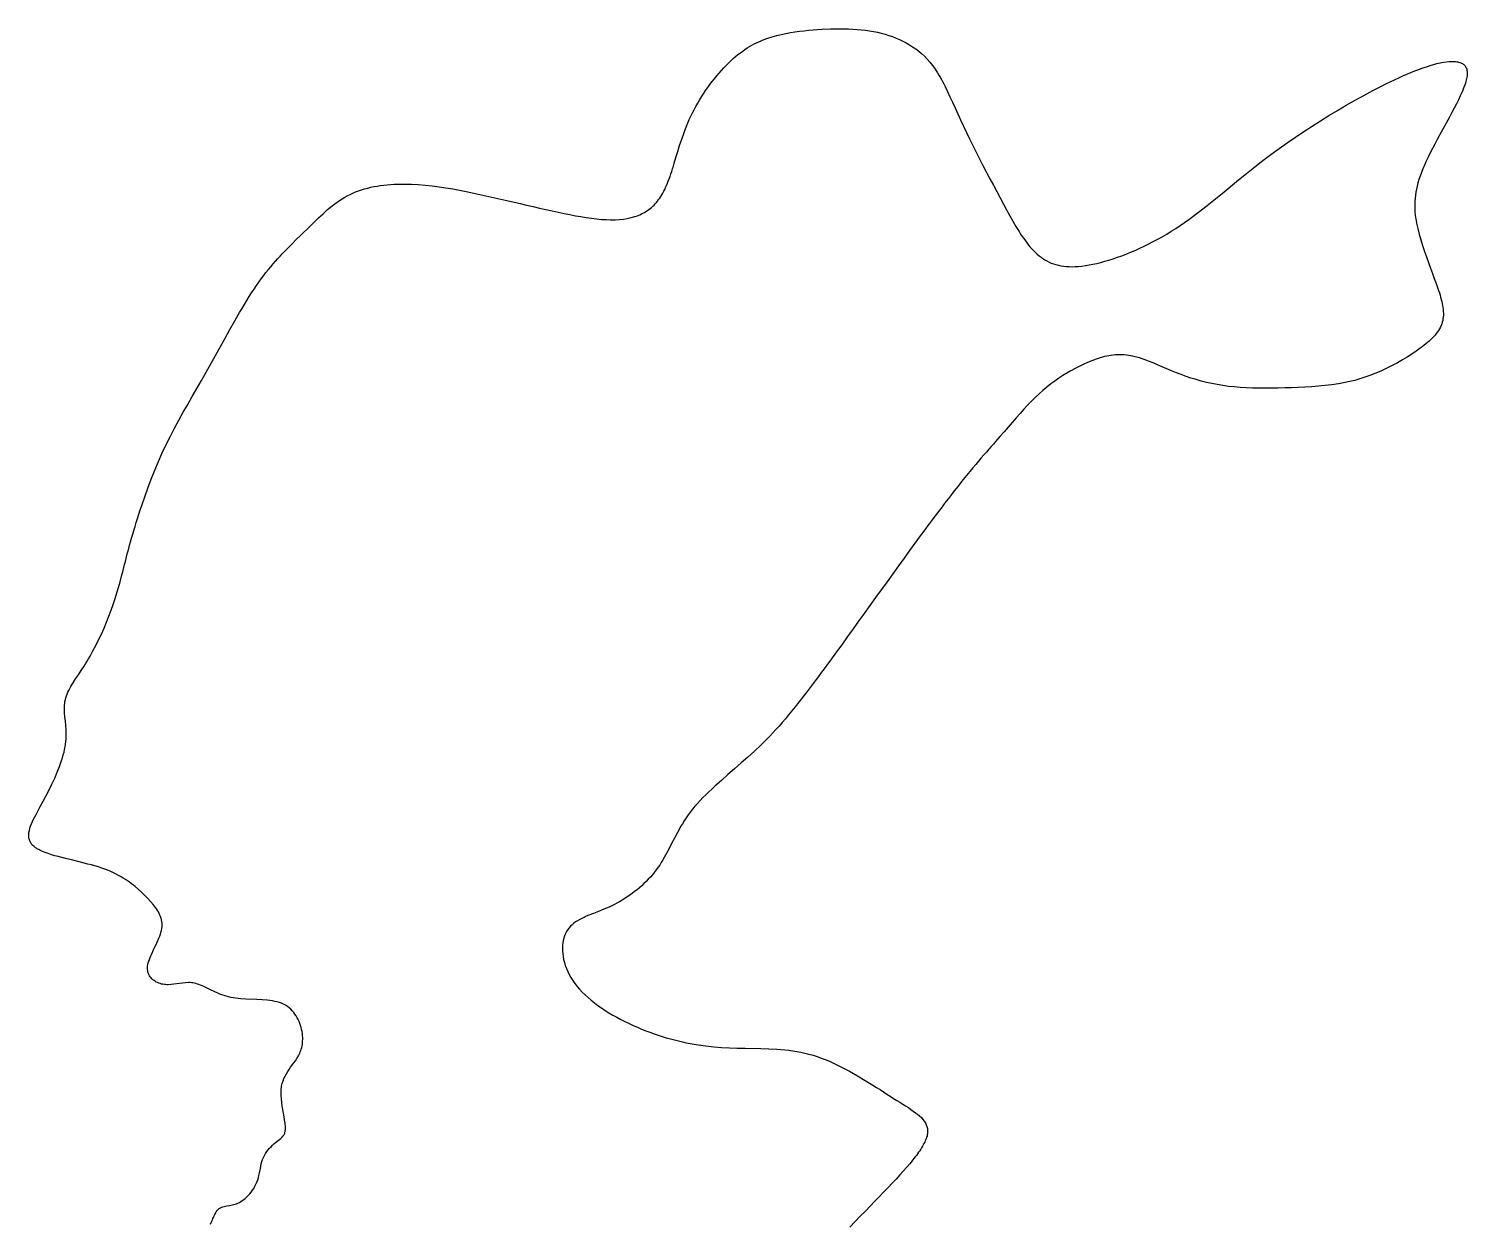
# Model space of a CAD drawing. Header units: millimetres. Extents: x -2727 to 5033, y -935 to 8668.
# Drawn here: x 945 to 3834, y 6267 to 8668 of the extents above; entities that cross this region are included whole.
import ezdxf

# ---------------------------------------------------------------- set-up
doc = ezdxf.new("R2010")
doc.units = ezdxf.units.MM
doc.layers.add('172', color=7, linetype='Continuous')

msp = doc.modelspace()

# ---------------------------------------------------------------- linework, layer by layer
at = {"layer": '172', "elevation": 172}
msp.add_lwpolyline([(1309.7, 6265.1), (1311.1, 6268.1), (1312.3, 6271), (1313.4, 6273.7), (1314.5, 6276.2), (1315.6, 6278.6), (1316.6, 6280.8), (1317.5, 6282.9), (1318.4, 6284.8), (1319.4, 6286.6), (1320.3, 6288.3), (1321.2, 6289.8), (1323.1, 6292.5), (1325.1, 6294.8), (1327.3, 6296.6), (1329.6, 6298), (1332, 6299.2), (1334.5, 6300), (1337.1, 6300.7), (1342.4, 6301.7), (1347.9, 6302.6), (1353.5, 6303.6), (1356.3, 6304.4), (1359.2, 6305.2), (1362, 6306.2), (1364.9, 6307.4), (1367.8, 6308.8), (1370.7, 6310.5), (1373.6, 6312.3), (1376.6, 6314.5), (1379.5, 6316.9), (1382.5, 6319.7), (1385.5, 6322.7), (1388.4, 6326), (1391.2, 6329.4), (1393.9, 6333.1), (1396.4, 6337), (1398.8, 6341.1), (1401, 6345.3), (1402.9, 6349.6), (1404.5, 6354.1), (1405.8, 6358.6), (1407, 6363.2), (1408, 6367.9), (1409.8, 6377.2), (1411.7, 6386.3), (1412.8, 6390.7), (1414.2, 6395.1), (1415.9, 6399.3), (1417.9, 6403.3), (1420.2, 6407.2), (1422.7, 6410.9), (1425.4, 6414.4), (1428.2, 6417.7), (1431.2, 6420.8), (1434.2, 6423.8), (1437.2, 6426.5), (1440.2, 6429.1), (1443.1, 6431.4), (1445.9, 6433.5), (1448.5, 6435.5), (1451, 6437.5), (1453.2, 6439.5), (1455.2, 6441.6), (1456.9, 6444), (1458.3, 6446.7), (1458.8, 6448.2), (1459.3, 6449.8), (1459.7, 6451.6), (1459.9, 6453.5), (1460.1, 6455.5), (1460.2, 6457.7), (1460.2, 6460.1), (1460, 6462.7), (1459.8, 6465.4), (1459.4, 6468.3), (1459, 6471.3), (1458.6, 6474.5), (1457.5, 6481.1), (1456.3, 6488.1), (1453.8, 6502.5), (1452.8, 6509.8), (1452, 6516.9), (1451.5, 6523.8), (1451.4, 6527.1), (1451.4, 6530.3), (1451.5, 6533.5), (1451.8, 6536.5), (1452.2, 6539.4), (1452.6, 6542.3), (1453.8, 6547.8), (1455.4, 6552.9), (1457.3, 6557.9), (1459.6, 6562.6), (1462, 6567.2), (1464.7, 6571.6), (1467.6, 6576), (1470.7, 6580.3), (1477.1, 6589.1), (1480.3, 6593.6), (1483.3, 6598.3), (1486.2, 6603.2), (1488.8, 6608.4), (1490, 6611.1), (1491.1, 6613.9), (1492, 6616.8), (1492.9, 6619.8), (1493.6, 6622.9), (1494.2, 6626.1), (1494.6, 6629.5), (1494.8, 6632.9), (1495, 6636.6), (1494.9, 6640.3), (1494.6, 6644.1), (1494.2, 6648.1), (1493.6, 6652), (1492.8, 6656.1), (1491.8, 6660.1), (1490.6, 6664.2), (1489.3, 6668.2), (1487.7, 6672.2), (1485.9, 6676.1), (1484, 6679.9), (1481.8, 6683.6), (1479.4, 6687.2), (1476.8, 6690.7), (1474, 6693.9), (1471, 6697), (1467.7, 6699.9), (1464.2, 6702.5), (1460.5, 6704.9), (1456.6, 6707), (1452.5, 6708.9), (1448.1, 6710.5), (1443.6, 6711.8), (1438.8, 6712.9), (1434, 6713.8), (1428.9, 6714.6), (1423.8, 6715.2), (1413.3, 6716), (1402.5, 6716.5), (1380.9, 6717.3), (1370.3, 6718), (1365.2, 6718.5), (1360.1, 6719.1), (1355.2, 6719.8), (1350.4, 6720.7), (1345.8, 6721.8), (1341.3, 6723), (1336.9, 6724.4), (1332.7, 6725.8), (1328.6, 6727.4), (1324.6, 6729), (1316.9, 6732.4), (1309.7, 6735.9), (1302.7, 6739.3), (1296, 6742.5), (1289.6, 6745.4), (1286.4, 6746.6), (1283.3, 6747.7), (1280.3, 6748.6), (1277.2, 6749.3), (1274.2, 6749.9), (1271.2, 6750.3), (1268.2, 6750.5), (1265.2, 6750.5), (1259.3, 6750.3), (1253.4, 6749.7), (1247.6, 6748.9), (1236.2, 6747.2), (1230.6, 6746.5), (1225, 6746.2), (1222.2, 6746.2), (1219.4, 6746.4), (1216.6, 6746.7), (1213.9, 6747.1), (1211.1, 6747.7), (1208.4, 6748.5), (1205.8, 6749.4), (1203.3, 6750.5), (1200.8, 6751.7), (1198.4, 6753.1), (1196.2, 6754.6), (1194.1, 6756.2), (1192.1, 6758), (1190.3, 6760), (1188.6, 6762.1), (1187.2, 6764.3), (1185.9, 6766.6), (1184.9, 6769.1), (1184.1, 6771.8), (1183.5, 6774.5), (1183.2, 6777.4), (1183.1, 6780.4), (1183.4, 6783.5), (1183.9, 6786.8), (1184.7, 6790.2), (1185.7, 6793.7), (1187, 6797.2), (1188.4, 6800.9), (1190, 6804.6), (1191.6, 6808.4), (1195.3, 6816.2), (1202.8, 6832), (1206.2, 6839.9), (1207.7, 6843.8), (1209, 6847.7), (1210.2, 6851.5), (1211.1, 6855.3), (1211.8, 6859), (1212.3, 6862.7), (1212.4, 6866.2), (1212.3, 6869.7), (1211.9, 6873.2), (1211.3, 6876.5), (1210.5, 6879.8), (1209.4, 6883.1), (1208.2, 6886.3), (1206.7, 6889.5), (1205, 6892.6), (1203.2, 6895.7), (1201.2, 6898.7), (1199.1, 6901.7), (1196.8, 6904.7), (1194.3, 6907.7), (1189.2, 6913.7), (1183.6, 6919.6), (1177.7, 6925.5), (1171.6, 6931.5), (1165.2, 6937.5), (1158.4, 6943.4), (1154.8, 6946.4), (1151.1, 6949.3), (1147.2, 6952.2), (1143.1, 6955.1), (1138.9, 6957.9), (1134.5, 6960.7), (1129.9, 6963.4), (1125.1, 6966.1), (1120, 6968.7), (1114.8, 6971.3), (1109.3, 6973.8), (1103.5, 6976.2), (1097.4, 6978.5), (1091.1, 6980.7), (1084.5, 6982.9), (1077.6, 6985), (1070.5, 6986.9), (1063.2, 6988.9), (1048.3, 6992.6), (1033.2, 6996.3), (1018.2, 6999.9), (1010.9, 7001.8), (1003.7, 7003.7), (996.8, 7005.6), (990.2, 7007.6), (983.8, 7009.7), (977.8, 7011.9), (972.2, 7014.2), (967, 7016.5), (964.6, 7017.8), (962.3, 7019), (960.2, 7020.4), (958.2, 7021.7), (956.3, 7023.1), (954.6, 7024.5), (953, 7025.9), (951.6, 7027.4), (950.3, 7029), (949.1, 7030.5), (948.1, 7032.1), (947.3, 7033.8), (946.5, 7035.5), (945.9, 7037.2), (945, 7040.7), (944.6, 7044.4), (944.6, 7048.3), (945, 7052.2), (945.8, 7056.3), (946.9, 7060.6), (948.4, 7064.9), (950.1, 7069.4), (952.1, 7074), (954.3, 7078.8), (956.7, 7083.6), (959.3, 7088.6), (962, 7093.7), (964.8, 7098.9), (967.7, 7104.2), (973.6, 7115), (979.6, 7126.3), (985.5, 7137.8), (991.2, 7149.6), (996.7, 7161.4), (1001.8, 7173.3), (1006.4, 7185), (1008.6, 7190.9), (1010.5, 7196.7), (1012.4, 7202.4), (1014, 7208.1), (1015.5, 7213.6), (1016.7, 7219.1), (1017.8, 7224.5), (1018.6, 7229.7), (1019.2, 7234.9), (1019.6, 7239.9), (1019.8, 7244.8), (1019.9, 7249.6), (1019.8, 7254.3), (1019.6, 7258.8), (1018.9, 7267.7), (1018.1, 7276.3), (1017.2, 7284.6), (1016.5, 7292.6), (1016.2, 7300.4), (1016.2, 7304.2), (1016.4, 7308), (1016.8, 7311.8), (1017.3, 7315.6), (1018.1, 7319.3), (1019.1, 7323), (1020.3, 7326.7), (1021.7, 7330.4), (1023.3, 7334.1), (1025.1, 7337.8), (1027, 7341.6), (1029.1, 7345.4), (1031.3, 7349.2), (1033.7, 7353.1), (1038.7, 7361), (1044.2, 7369.2), (1049.9, 7377.8), (1055.8, 7386.8), (1058.7, 7391.5), (1061.7, 7396.3), (1064.7, 7401.3), (1067.7, 7406.4), (1073.6, 7417), (1079.3, 7428), (1085, 7439.4), (1090.5, 7451.1), (1095.8, 7463), (1100.9, 7475), (1105.7, 7487), (1110.2, 7498.9), (1114.4, 7510.7), (1118.3, 7522.3), (1121.8, 7533.7), (1125.1, 7544.9), (1128.1, 7556.1), (1131.1, 7567.4), (1134.1, 7578.9), (1137.1, 7590.8), (1138.6, 7596.9), (1140.2, 7603.1), (1141.8, 7609.5), (1143.6, 7616), (1145.3, 7622.7), (1147.2, 7629.6), (1149.2, 7636.7), (1151.2, 7644), (1153.4, 7651.5), (1155.7, 7659.2), (1158.1, 7667.2), (1160.5, 7675.3), (1163.1, 7683.6), (1165.8, 7692), (1168.6, 7700.5), (1171.5, 7709.2), (1177.6, 7726.7), (1184, 7744.5), (1190.8, 7762.4), (1197.8, 7780.3), (1205.2, 7797.9), (1212.9, 7815.3), (1220.8, 7832.3), (1229, 7848.8), (1237.4, 7865.1), (1246.1, 7881.1), (1254.9, 7896.9), (1263.9, 7912.7), (1273, 7928.6), (1282.2, 7944.6), (1291.6, 7960.7), (1301, 7977.2), (1310.5, 7994), (1320, 8011.2), (1339.2, 8046), (1348.8, 8063.4), (1358.5, 8080.5), (1368.2, 8097.3), (1373, 8105.5), (1377.8, 8113.6), (1382.6, 8121.5), (1387.5, 8129.3), (1392.3, 8136.8), (1397.1, 8144.2), (1401.9, 8151.3), (1406.7, 8158.2), (1411.5, 8164.8), (1416.3, 8171.2), (1421.1, 8177.4), (1425.9, 8183.4), (1430.7, 8189.2), (1435.4, 8194.8), (1440.1, 8200.2), (1444.9, 8205.5), (1449.6, 8210.7), (1454.3, 8215.7), (1463.6, 8225.4), (1472.9, 8234.7), (1482, 8243.7), (1491.1, 8252.6), (1509, 8270.2), (1517.9, 8278.9), (1526.8, 8287.5), (1535.8, 8295.9), (1544.9, 8304), (1554.3, 8311.7), (1559.1, 8315.4), (1564, 8319), (1569, 8322.4), (1574, 8325.7), (1579.2, 8328.9), (1584.5, 8331.8), (1590, 8334.6), (1595.5, 8337.2), (1601.2, 8339.7), (1607.1, 8341.9), (1613, 8343.9), (1619.1, 8345.8), (1625.4, 8347.4), (1631.7, 8348.9), (1638.1, 8350.3), (1644.6, 8351.4), (1651.2, 8352.4), (1657.9, 8353.3), (1664.6, 8354), (1671.5, 8354.5), (1678.3, 8354.9), (1685.2, 8355.2), (1699.1, 8355.4), (1713.1, 8355.2), (1727.1, 8354.4), (1741, 8353.3), (1754.9, 8351.9), (1768.7, 8350.1), (1782.5, 8348.1), (1796.2, 8345.8), (1809.8, 8343.3), (1823.4, 8340.6), (1850.6, 8334.7), (1904.7, 8322.3), (1931.5, 8316.1), (1944.7, 8313), (1957.8, 8310), (1970.7, 8307.1), (1983.4, 8304.2), (1995.8, 8301.5), (2008, 8298.8), (2019.9, 8296.3), (2031.5, 8294), (2042.8, 8291.8), (2053.9, 8289.9), (2064.6, 8288.1), (2075, 8286.7), (2085.1, 8285.4), (2094.9, 8284.5), (2104.4, 8283.9), (2113.5, 8283.7), (2122.4, 8283.8), (2130.9, 8284.3), (2139.1, 8285.1), (2147, 8286.4), (2154.6, 8288), (2161.8, 8290), (2165.3, 8291.2), (2168.7, 8292.4), (2172, 8293.8), (2175.2, 8295.3), (2178.4, 8296.8), (2181.5, 8298.5), (2184.5, 8300.3), (2187.4, 8302.2), (2190.2, 8304.1), (2192.9, 8306.2), (2195.6, 8308.4), (2198.1, 8310.7), (2200.6, 8313.2), (2203, 8315.7), (2205.4, 8318.4), (2207.7, 8321.2), (2209.9, 8324.1), (2212, 8327.2), (2214.1, 8330.4), (2216.2, 8333.7), (2218.2, 8337.2), (2220.2, 8340.9), (2222.1, 8344.6), (2223.9, 8348.6), (2225.8, 8352.7), (2227.6, 8357), (2229.3, 8361.4), (2231.1, 8366), (2232.8, 8370.8), (2234.5, 8375.7), (2236.1, 8380.8), (2237.8, 8386.1), (2239.5, 8391.6), (2241.2, 8397.2), (2244.6, 8408.7), (2248.3, 8420.7), (2252.1, 8433.1), (2256.3, 8445.9), (2260.9, 8458.8), (2265.9, 8471.9), (2268.7, 8478.5), (2271.5, 8485.1), (2274.5, 8491.7), (2277.7, 8498.3), (2281.1, 8504.8), (2284.6, 8511.4), (2288.3, 8517.9), (2292.1, 8524.3), (2296, 8530.7), (2300.1, 8537), (2304.3, 8543.2), (2308.5, 8549.4), (2312.9, 8555.4), (2317.4, 8561.3), (2321.9, 8567.1), (2326.5, 8572.7), (2331.2, 8578.2), (2335.9, 8583.6), (2340.6, 8588.7), (2345.4, 8593.7), (2350.2, 8598.5), (2354.9, 8603.1), (2359.7, 8607.5), (2364.5, 8611.7), (2369.2, 8615.6), (2374, 8619.3), (2378.7, 8622.8), (2383.3, 8626), (2388, 8629.1), (2392.6, 8631.9), (2397.2, 8634.6), (2401.8, 8637), (2406.4, 8639.4), (2411, 8641.5), (2415.6, 8643.5), (2420.1, 8645.4), (2429.2, 8648.7), (2438.2, 8651.5), (2447.3, 8654), (2456.3, 8656.1), (2465.4, 8658), (2474.5, 8659.7), (2483.6, 8661.2), (2492.8, 8662.5), (2501.9, 8663.6), (2511, 8664.6), (2520.1, 8665.4), (2529.2, 8666.1), (2538.2, 8666.6), (2556.1, 8667.3), (2565, 8667.5), (2573.9, 8667.6), (2582.6, 8667.5), (2591.3, 8667.3), (2599.9, 8666.9), (2608.4, 8666.3), (2616.8, 8665.6), (2625.1, 8664.7), (2633.3, 8663.5), (2641.4, 8662.1), (2649.3, 8660.5), (2657.1, 8658.7), (2664.7, 8656.6), (2672.2, 8654.3), (2679.6, 8651.7), (2686.8, 8648.9), (2693.8, 8645.9), (2700.6, 8642.6), (2707.3, 8639.1), (2713.8, 8635.3), (2720.1, 8631.3), (2726.3, 8627.1), (2732.3, 8622.5), (2738.1, 8617.6), (2743.7, 8612.3), (2749.3, 8606.6), (2754.7, 8600.4), (2757.4, 8597.2), (2760, 8593.8), (2762.6, 8590.2), (2765.2, 8586.6), (2767.7, 8582.7), (2770.3, 8578.8), (2772.8, 8574.6), (2775.3, 8570.4), (2777.8, 8565.9), (2780.2, 8561.4), (2782.7, 8556.6), (2785.2, 8551.8), (2790.1, 8541.6), (2795.1, 8531), (2800.2, 8519.9), (2805.4, 8508.4), (2810.7, 8496.6), (2816.2, 8484.3), (2822, 8471.8), (2828, 8459), (2834.3, 8446), (2840.9, 8432.8), (2847.6, 8419.5), (2861.4, 8392.7), (2875.4, 8366.2), (2882.3, 8353.1), (2889.2, 8340.2), (2895.9, 8327.6), (2902.5, 8315.3), (2908.9, 8303.4), (2915.2, 8291.8), (2921.4, 8280.7), (2927.7, 8270.1), (2933.9, 8259.9), (2937.1, 8255), (2940.2, 8250.3), (2943.4, 8245.7), (2946.6, 8241.2), (2949.9, 8236.9), (2953.2, 8232.7), (2956.5, 8228.8), (2959.9, 8224.9), (2963.4, 8221.3), (2966.9, 8217.8), (2970.5, 8214.5), (2974.2, 8211.4), (2978, 8208.4), (2981.8, 8205.7), (2985.8, 8203.2), (2990, 8200.8), (2994.2, 8198.7), (2998.7, 8196.7), (3003.2, 8195), (3008, 8193.5), (3012.9, 8192.3), (3018.1, 8191.2), (3023.4, 8190.4), (3028.9, 8189.8), (3034.7, 8189.5), (3040.7, 8189.4), (3046.9, 8189.6), (3053.4, 8190), (3060.2, 8190.7), (3067.3, 8191.6), (3074.6, 8192.8), (3082.1, 8194.3), (3089.9, 8196), (3097.9, 8198), (3106, 8200.2), (3114.4, 8202.6), (3122.9, 8205.3), (3131.5, 8208.2), (3140.3, 8211.4), (3149.1, 8214.8), (3158.1, 8218.4), (3167.1, 8222.2), (3176.2, 8226.3), (3185.3, 8230.5), (3194.4, 8235), (3203.5, 8239.7), (3212.6, 8244.6), (3221.7, 8249.7), (3230.7, 8255), (3239.6, 8260.5), (3248.5, 8266.1), (3257.3, 8272), (3266, 8277.9), (3274.7, 8284.1), (3291.8, 8296.7), (3308.7, 8309.7), (3325.4, 8323.1), (3342, 8336.6), (3374.8, 8363.6), (3391.1, 8376.9), (3407.4, 8390), (3423.6, 8402.6), (3439.9, 8414.9), (3456.2, 8426.9), (3472.6, 8438.6), (3489.1, 8449.9), (3505.7, 8461), (3522.5, 8471.9), (3539.4, 8482.6), (3556.5, 8493.1), (3573.8, 8503.5), (3591.3, 8513.8), (3609, 8523.9), (3626.7, 8533.7), (3644.5, 8543.2), (3662.1, 8552.3), (3670.8, 8556.7), (3679.4, 8560.9), (3688, 8565), (3696.5, 8568.9), (3704.9, 8572.7), (3713.1, 8576.3), (3721.2, 8579.7), (3729.2, 8582.9), (3737.1, 8585.9), (3744.7, 8588.7), (3752.2, 8591.3), (3759.5, 8593.6), (3766.6, 8595.7), (3773.4, 8597.5), (3780, 8599), (3786.3, 8600.2), (3792.3, 8601.1), (3798.1, 8601.7), (3803.4, 8602), (3808.4, 8601.9), (3810.8, 8601.7), (3813.1, 8601.4), (3815.2, 8601), (3817.3, 8600.5), (3819.2, 8600), (3821.1, 8599.3), (3822.8, 8598.5), (3824.5, 8597.6), (3826, 8596.6), (3827.4, 8595.5), (3828.6, 8594.3), (3829.8, 8592.9), (3830.8, 8591.5), (3831.7, 8589.9), (3832.5, 8588.2), (3833.1, 8586.4), (3833.6, 8584.5), (3833.9, 8582.5), (3834.1, 8580.3), (3834.2, 8578), (3834.1, 8575.5), (3833.9, 8573), (3833.5, 8570.3), (3833, 8567.4), (3832.3, 8564.5), (3831.4, 8561.4), (3830.5, 8558.2), (3829.4, 8554.9), (3828.1, 8551.4), (3826.8, 8547.9), (3825.3, 8544.3), (3823.7, 8540.5), (3820.3, 8532.8), (3816.5, 8524.7), (3812.4, 8516.4), (3808, 8507.8), (3803.4, 8499.1), (3798.6, 8490.2), (3788.7, 8472), (3778.7, 8453.8), (3773.7, 8444.7), (3768.9, 8435.7), (3764.2, 8426.9), (3759.8, 8418.2), (3755.6, 8409.8), (3751.7, 8401.5), (3748.1, 8393.6), (3744.9, 8386), (3742, 8378.6), (3739.4, 8371.5), (3737.1, 8364.6), (3735.1, 8357.9), (3733.5, 8351.4), (3732, 8345.1), (3730.9, 8338.9), (3730, 8332.9), (3729.3, 8327), (3728.9, 8321.3), (3728.7, 8315.6), (3728.7, 8310), (3728.8, 8304.4), (3729.2, 8298.9), (3729.8, 8293.5), (3730.5, 8288), (3731.4, 8282.5), (3732.4, 8277), (3733.5, 8271.5), (3734.8, 8265.9), (3737.7, 8254.5), (3740.9, 8243.1), (3744.4, 8231.7), (3748.2, 8220.2), (3752.2, 8208.9), (3756.2, 8197.7), (3760.2, 8186.6), (3764.2, 8175.9), (3768.1, 8165.5), (3771.7, 8155.5), (3775.1, 8145.8), (3776.7, 8141.2), (3778.2, 8136.6), (3779.6, 8132.1), (3780.8, 8127.8), (3782, 8123.5), (3783.1, 8119.3), (3784, 8115.1), (3784.7, 8111.1), (3785.3, 8107.1), (3785.8, 8103.2), (3786.1, 8099.4), (3786.2, 8095.6), (3786.2, 8092), (3786, 8088.3), (3785.5, 8084.8), (3784.9, 8081.3), (3784, 8077.8), (3783, 8074.5), (3781.7, 8071.1), (3780.2, 8067.8), (3778.4, 8064.6), (3776.5, 8061.4), (3774.4, 8058.2), (3772.1, 8055.1), (3769.6, 8052), (3766.9, 8049), (3764, 8045.9), (3761, 8042.9), (3757.8, 8040), (3754.5, 8037), (3750.9, 8034), (3747.3, 8031.1), (3743.5, 8028.2), (3739.6, 8025.3), (3731.3, 8019.5), (3722.6, 8013.7), (3713.5, 8007.8), (3703.9, 8002), (3694, 7996.3), (3683.7, 7990.7), (3673, 7985.3), (3661.9, 7980.1), (3650.5, 7975.2), (3638.8, 7970.6), (3626.7, 7966.4), (3620.6, 7964.5), (3614.3, 7962.6), (3608.1, 7960.9), (3601.7, 7959.4), (3588.8, 7956.6), (3575.6, 7954.2), (3562.3, 7952.2), (3548.9, 7950.6), (3535.3, 7949.2), (3521.7, 7948.2), (3508.1, 7947.3), (3494.5, 7946.7), (3481, 7946.2), (3467.5, 7945.7), (3454.3, 7945.4), (3441.1, 7945.2), (3428.2, 7945.2), (3415.4, 7945.2), (3402.8, 7945.5), (3390.4, 7946), (3378.2, 7946.7), (3366.3, 7947.7), (3354.6, 7948.9), (3343.1, 7950.4), (3331.9, 7952.3), (3321, 7954.4), (3310.2, 7956.8), (3299.7, 7959.5), (3289.4, 7962.4), (3279.3, 7965.6), (3269.3, 7968.9), (3259.5, 7972.4), (3249.9, 7976.1), (3240.3, 7980), (3230.9, 7984), (3212.3, 7992), (3203.1, 7995.9), (3194.1, 7999.5), (3185, 8002.9), (3176.1, 8005.9), (3167.2, 8008.4), (3162.7, 8009.5), (3158.3, 8010.4), (3153.9, 8011.2), (3149.5, 8011.8), (3145.1, 8012.2), (3140.7, 8012.5), (3136.3, 8012.5), (3131.9, 8012.4), (3127.5, 8012.2), (3123.2, 8011.8), (3118.8, 8011.2), (3114.4, 8010.5), (3110.1, 8009.6), (3105.8, 8008.6), (3097.1, 8006.3), (3088.6, 8003.5), (3080, 8000.3), (3071.5, 7996.8), (3063, 7993), (3054.6, 7989), (3046.3, 7984.7), (3038, 7980.2), (3029.8, 7975.4), (3021.6, 7970.4), (3013.5, 7965.1), (3005.5, 7959.5), (2997.5, 7953.6), (2989.6, 7947.4), (2981.8, 7940.8), (2974, 7933.9), (2966.4, 7926.6), (2958.7, 7919), (2951.1, 7911), (2943.5, 7902.7), (2935.8, 7894.2), (2928, 7885.4), (2920.1, 7876.3), (2912.1, 7867), (2903.9, 7857.6), (2895.5, 7847.9), (2886.8, 7838.1), (2882.3, 7833), (2877.8, 7827.8), (2873.1, 7822.5), (2868.2, 7816.9), (2863.2, 7811.1), (2858, 7805.1), (2852.6, 7798.8), (2847, 7792.1), (2841.1, 7785.1), (2835, 7777.7), (2828.6, 7769.9), (2825.3, 7765.9), (2821.9, 7761.7), (2818.5, 7757.4), (2814.9, 7753), (2811.3, 7748.4), (2807.6, 7743.7), (2803.8, 7738.9), (2800, 7733.9), (2796, 7728.8), (2791.9, 7723.6), (2787.8, 7718.2), (2783.5, 7712.6), (2779.2, 7706.9), (2774.7, 7701), (2770.1, 7695), (2765.5, 7688.7), (2760.7, 7682.4), (2755.8, 7675.8), (2750.9, 7669.1), (2745.8, 7662.3), (2740.7, 7655.3), (2735.5, 7648.2), (2724.8, 7633.7), (2714, 7618.7), (2702.9, 7603.4), (2691.6, 7587.9), (2680.2, 7572.1), (2668.8, 7556.2), (2645.8, 7524.2), (2634.3, 7508.3), (2622.9, 7492.4), (2611.6, 7476.7), (2600.5, 7461.3), (2589.6, 7446.2), (2579, 7431.5), (2573.8, 7424.3), (2568.6, 7417.2), (2563.6, 7410.3), (2558.6, 7403.4), (2553.7, 7396.8), (2548.9, 7390.2), (2544.3, 7383.8), (2539.7, 7377.6), (2535.2, 7371.6), (2530.8, 7365.7), (2526.5, 7359.9), (2522.3, 7354.3), (2518.2, 7348.8), (2514.2, 7343.5), (2510.2, 7338.2), (2506.3, 7333.2), (2502.5, 7328.2), (2498.8, 7323.4), (2491.5, 7314), (2484.4, 7305.1), (2477.6, 7296.6), (2470.9, 7288.5), (2464.4, 7280.8), (2458, 7273.3), (2451.8, 7266.1), (2445.6, 7259.2), (2439.5, 7252.5), (2433.4, 7246), (2427.3, 7239.7), (2415, 7227.5), (2402.4, 7215.5), (2389.3, 7203.6), (2376, 7191.9), (2362.6, 7180.2), (2349.2, 7168.6), (2336, 7157), (2323.1, 7145.4), (2316.8, 7139.6), (2310.7, 7133.9), (2304.7, 7128.1), (2298.9, 7122.3), (2293.4, 7116.5), (2288, 7110.7), (2282.9, 7104.9), (2278, 7099.1), (2273.5, 7093.3), (2269.2, 7087.4), (2265.1, 7081.6), (2261.3, 7075.8), (2257.6, 7069.9), (2254.1, 7064.1), (2250.8, 7058.3), (2247.7, 7052.5), (2241.6, 7041.1), (2235.9, 7029.8), (2230.2, 7018.6), (2224.4, 7007.7), (2218.4, 6997.1), (2215.3, 6991.9), (2212, 6986.8), (2208.6, 6981.8), (2205, 6976.9), (2201.2, 6972), (2197.3, 6967.3), (2193.3, 6962.7), (2189.1, 6958.1), (2184.8, 6953.7), (2180.4, 6949.4), (2175.9, 6945.2), (2171.3, 6941.1), (2166.5, 6937.2), (2161.7, 6933.4), (2156.8, 6929.6), (2151.9, 6926.1), (2146.8, 6922.6), (2141.7, 6919.3), (2136.6, 6916.1), (2131.4, 6913.1), (2126.2, 6910.2), (2120.9, 6907.4), (2115.7, 6904.8), (2110.4, 6902.4), (2099.8, 6897.9), (2089.4, 6893.7), (2079.2, 6889.7), (2069.4, 6885.8), (2064.6, 6883.8), (2060, 6881.7), (2055.5, 6879.6), (2051.3, 6877.3), (2047.2, 6874.9), (2043.2, 6872.4), (2039.5, 6869.7), (2036.1, 6866.9), (2032.8, 6863.8), (2029.9, 6860.5), (2027.2, 6857), (2024.7, 6853.1), (2022.6, 6849), (2020.8, 6844.7), (2019.3, 6840.1), (2018.1, 6835.3), (2017.3, 6830.3), (2016.7, 6825.1), (2016.5, 6819.7), (2016.6, 6814.2), (2017.1, 6808.5), (2017.9, 6802.8), (2019.1, 6796.9), (2020.6, 6791), (2022.4, 6785), (2024.7, 6778.9), (2027.3, 6772.9), (2030.3, 6766.8), (2033.7, 6760.8), (2037.4, 6754.8), (2041.6, 6748.9), (2046.1, 6743), (2051.1, 6737.2), (2056.4, 6731.5), (2062.1, 6725.9), (2068.1, 6720.4), (2074.5, 6715), (2081.1, 6709.8), (2088, 6704.6), (2095.2, 6699.6), (2102.6, 6694.7), (2110.1, 6690), (2117.9, 6685.3), (2125.8, 6680.9), (2133.9, 6676.5), (2142.1, 6672.3), (2150.4, 6668.3), (2158.7, 6664.4), (2167.1, 6660.7), (2175.5, 6657.2), (2183.9, 6653.8), (2192.3, 6650.6), (2200.6, 6647.6), (2208.9, 6644.8), (2217.1, 6642.1), (2225.3, 6639.7), (2233.4, 6637.4), (2241.5, 6635.2), (2249.6, 6633.2), (2257.6, 6631.4), (2265.5, 6629.7), (2273.5, 6628.2), (2281.4, 6626.8), (2289.3, 6625.5), (2305, 6623.3), (2320.7, 6621.6), (2336.4, 6620.3), (2352.1, 6619.4), (2367.8, 6618.8), (2383.5, 6618.5), (2415.2, 6618), (2431.2, 6617.5), (2447.2, 6616.7), (2455.2, 6616.1), (2463.3, 6615.4), (2471.3, 6614.5), (2479.4, 6613.4), (2487.5, 6612.1), (2495.6, 6610.6), (2503.7, 6608.8), (2511.9, 6606.8), (2520.1, 6604.5), (2528.3, 6601.9), (2536.5, 6599), (2544.7, 6595.9), (2552.9, 6592.5), (2561.1, 6588.8), (2569.3, 6584.9), (2577.4, 6580.9), (2585.5, 6576.7), (2593.5, 6572.3), (2609.4, 6563.3), (2624.9, 6554), (2640, 6544.7), (2647.3, 6540), (2654.6, 6535.4), (2661.6, 6530.9), (2668.5, 6526.4), (2675.3, 6522.1), (2681.8, 6517.9), (2688.2, 6513.9), (2694.4, 6510.1), (2700.3, 6506.4), (2706, 6502.8), (2711.5, 6499.3), (2716.6, 6495.8), (2721.5, 6492.4), (2726, 6489.1), (2730.2, 6485.8), (2734.1, 6482.5), (2737.6, 6479.1), (2740.7, 6475.7), (2743.4, 6472.2), (2745.7, 6468.7), (2747.5, 6465), (2748.9, 6461.3), (2749.8, 6457.3), (2750.1, 6455.3), (2750.2, 6453.3), (2750.2, 6451.2), (2750.1, 6449), (2749.9, 6446.8), (2749.5, 6444.5), (2749, 6442.2), (2748.3, 6439.8), (2747.5, 6437.4), (2746.6, 6434.9), (2745.5, 6432.3), (2744.3, 6429.7), (2742.9, 6427), (2741.5, 6424.3), (2739.9, 6421.5), (2738.1, 6418.6), (2736.3, 6415.7), (2734.3, 6412.7), (2732.2, 6409.6), (2730, 6406.5), (2727.6, 6403.3), (2725.2, 6400.1), (2722.6, 6396.8), (2719.9, 6393.4), (2717.1, 6389.9), (2714.2, 6386.4), (2708, 6379.2), (2701.4, 6371.7), (2694.4, 6363.9), (2687, 6355.8), (2679.2, 6347.5), (2671.1, 6338.9), (2662.5, 6330), (2653.7, 6320.8), (2644.5, 6311.2), (2635, 6301.4), (2625.1, 6291.3), (2615, 6280.9), (2604.6, 6270.3), (2594, 6259.3)], dxfattribs=at)

doc.saveas('drawing.dxf')
